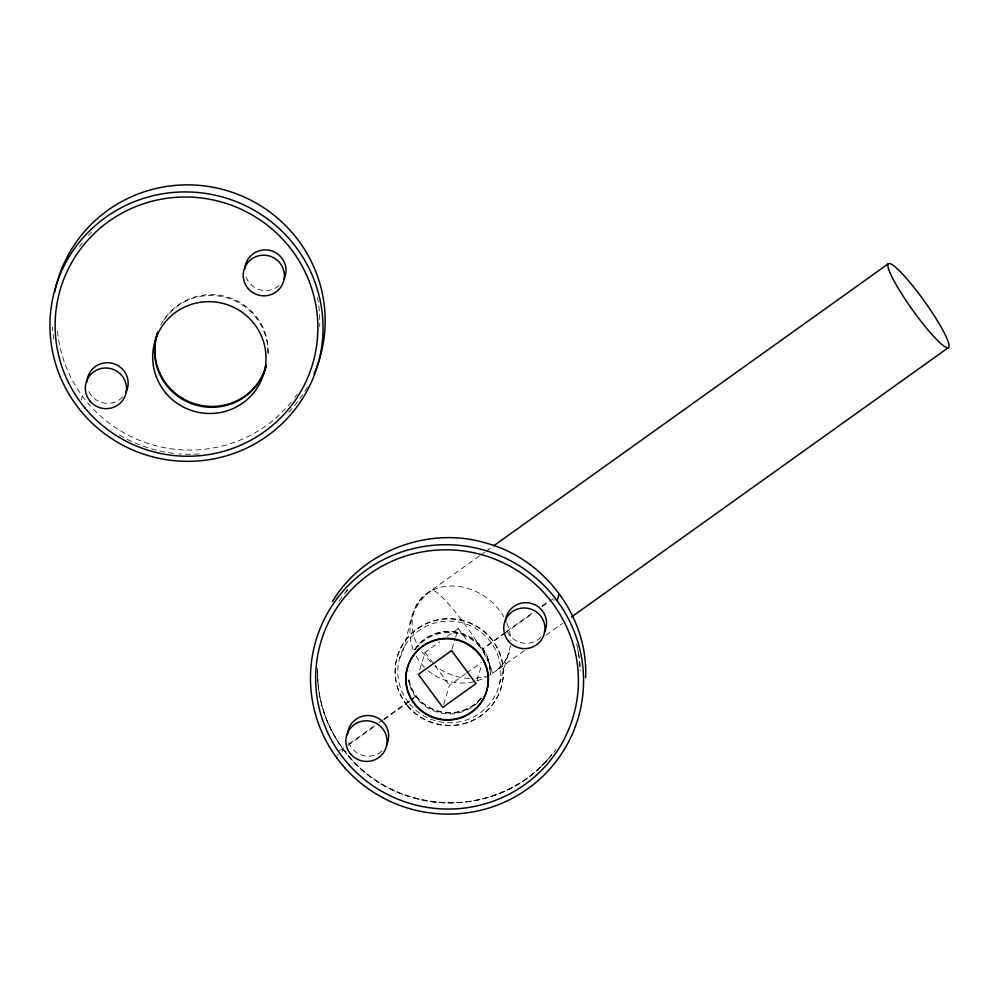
<?xml version="1.0" encoding="UTF-8"?>
<svg xmlns="http://www.w3.org/2000/svg" width="999" height="999" viewBox="0 0 999 999"><rect width="100%" height="100%" fill="white"/><g stroke="black" fill="none" stroke-linecap="round" stroke-linejoin="round"><path stroke-width="0.75" stroke-dasharray="5 3.75" d="M317.57 668.269C314.972 725.586 355.344 780.581 410.089 796.802M317.607 670.479L318.107 684.64M510.589 645.629L499.163 685.239M81.294 399.875L82.43 396.166M337.724 755.494L338.124 754.183M342.133 751.71L342.944 749.05C329.707 730.993 321.079 709.577 318.419 687.337M399.475 658.603C409.528 640.034 407.043 613.935 422.152 597.577A101.598 60.427 49 0 1 430.981 590.971A101.598 60.427 49 0 1 441.783 587.025C465.996 582.092 491.608 595.791 503.808 616.683M419.705 669.942L425.099 652.297L439.86 641.745M452.035 649.125L455.182 638.836M455.631 637.362L458.329 628.546L467.357 640.771M443.631 704.42L449.475 685.314L465.472 673.875M476.86 680.669L481.805 664.497M553.896 600.661L554.245 599.525M553.995 752.022L555.894 749.475M345.754 592.107L347.777 589.66M549.999 756.98L551.885 754.732L550.012 756.867M549.075 757.929L541.296 766.283M547.052 760.326C514.373 797.015 460.127 811.787 413.174 797.726M540.272 767.244C485.964 821.403 386.675 811.737 342.944 749.05M479.582 555.869L426.436 593.843C409.428 605.844 408.716 629.757 418.319 646.403M480.856 554.957L484.665 552.235M485.939 551.323L492.282 546.79M447.252 636.463L458.329 628.546M339.498 750.749L344.28 747.339M349.051 743.918L377.722 723.426M378.921 722.577L382.505 720.017M383.691 719.168L409.977 700.386M411.163 699.525L415.946 696.116L412.287 699.425M505.107 632.392L482.142 649.487L503.608 634.153M506.306 631.543L533.778 611.9M542.145 605.931L549.313 600.811M347.902 745.429L375.012 726.061M384.053 719.605L410.027 701.036M504.745 633.354L531.843 613.973M542.007 606.705L548.788 601.873M549.925 601.061L553.309 598.638M466.708 672.989L481.481 662.437M524.413 650.649L496.466 670.604L504.295 662.624L509.178 652.609L507.017 658.029L500.749 666.87A101.598 60.427 49 0 1 491.92 673.476A101.598 60.427 49 0 1 490.097 674.4M545.991 635.214L562.499 623.413M475.861 678.234L481.118 677.422A101.598 60.427 49 0 0 485.601 676.198M469.48 678.433C456.993 678.021 444.842 673.214 434.977 665.646M430.731 662.087L420.766 650.461M425.099 652.297L434.128 664.522M435.027 665.746L449.475 685.314M506.943 622.926L509.752 631.655L510.826 640.596M577.872 649.862L578.309 652.172M578.446 652.996L579.358 659.303M579.657 662.025L580.144 668.818M297.277 393.956A131.568 129.445 17 0 1 294.805 397.415M291.258 401.998A131.568 129.445 17 0 1 150.587 444.268A131.568 129.445 17 0 1 57.492 330.644M79.47 246.965A131.568 129.445 17 0 1 83.641 241.246M88.486 235.352A131.568 129.445 17 0 1 91.621 231.905M317.42 297.252A131.568 129.445 17 0 1 319.668 326.523M163.998 320.08A56.756 55.844 17 0 1 228.908 298.439A56.756 55.844 17 0 1 267.832 354.657M122.552 397.115A20.642 20.305 17 0 1 87.612 388.012M279.058 285.589A20.642 20.305 17 0 1 245.067 273.189M307.367 387.162A136.726 134.515 17 0 1 288.087 412.774M199.063 453.983A136.726 134.515 17 0 1 179.121 453.871M173.489 453.309A136.726 134.515 17 0 1 117.295 433.778M53.759 339.248A136.726 134.515 17 0 1 52.398 327.123M160.727 325.212A56.756 55.844 17 0 1 225.786 296.541A56.756 55.844 17 0 1 268.107 353.771M427.984 670.566A51.598 50.762 17 0 0 491.92 673.488A51.598 7.368 54.4 0 0 464.148 623.401A51.598 7.368 54.4 0 0 430.981 590.958A51.598 50.762 17 0 0 413.124 649.412M424.438 667.257A51.598 50.762 17 0 1 416.146 656.031M481.081 698.126A41.271 40.609 17 0 1 438.411 711.038A41.271 40.609 17 0 1 408.591 677.859M414.41 649.974A41.271 40.609 17 0 1 461.7 633.254A41.271 40.609 17 0 1 490.484 674.288M551.798 754.782A131.568 129.445 17 0 1 404.72 794.917A131.568 129.445 17 0 1 317.545 670.142M339.223 600.923A131.568 129.445 17 0 1 348.014 589.323M576.648 644.055A131.568 129.445 17 0 1 580.244 670.866M478.046 702.272A41.271 40.609 17 0 1 436.788 712A41.271 40.609 17 0 1 408.429 680.519M415.109 649.675A41.271 40.609 17 0 1 461.763 634.727A41.271 40.609 17 0 1 490.122 674.625M481.168 698.289A41.271 40.609 17 0 1 437.774 711.338A41.271 40.609 17 0 1 408.266 676.922M415.022 649.313A41.271 40.609 17 0 1 462.2 633.903A41.271 40.609 17 0 1 490.347 674.725M381.718 751.211A20.642 20.305 17 0 1 348.751 742.707M540.971 637.075A20.642 20.305 17 0 1 506.018 627.971M409.528 703.858A51.598 50.762 17 0 0 497.552 690.209A51.598 50.762 17 0 0 440.871 621.703A51.598 50.762 17 0 0 409.528 703.858M407.392 705.893A54.171 53.297 17 0 0 499.837 691.57A54.171 53.297 17 0 0 440.309 619.63A54.171 53.297 17 0 0 407.392 705.893M407.53 705.456A54.171 53.297 17 0 0 499.962 691.121A54.171 53.297 17 0 0 440.447 619.193A54.171 53.297 17 0 0 407.53 705.456"/><path stroke-width="1.5" d="M585.626 677.697C588.399 616.97 544.705 558.891 486.276 543.144C429.508 525.811 363.012 550.387 332.417 601.548M336.925 758.104L337.187 757.23M557.117 600.736L559.253 593.768M493.543 545.879L888.348 263.736M571.391 617.057L948.563 347.515M266.059 366.059A56.756 55.844 17 0 1 194.768 404.757A56.756 55.844 17 0 1 157.667 332.63M86.963 381.868A20.642 20.305 17 0 1 112.75 363.424A20.642 20.305 17 0 1 126.011 392.257M244.842 269.043A20.642 20.305 17 0 1 270.617 250.587A20.642 20.305 17 0 1 283.878 279.433M54.795 291.808A136.726 134.515 17 0 1 229.171 191.308A136.726 134.515 17 0 1 314.173 373.676M266.321 365.172A56.756 55.844 17 0 1 195.042 403.883A56.756 55.844 17 0 1 157.942 331.755M347.502 734.652A20.642 20.305 17 0 1 373.289 716.208A20.642 20.305 17 0 1 386.551 745.042M505.382 621.828A20.642 20.305 17 0 1 531.156 603.384A20.642 20.305 17 0 1 544.418 632.217M451.585 650.599L418.356 674.35L442.732 707.367L475.961 683.616L451.585 650.599M85.015 408.054A131.568 129.445 17 0 0 309.503 373.264A131.568 129.445 17 0 0 164.947 198.576A131.568 129.445 17 0 0 85.015 408.054M165.572 392.707A56.756 55.844 17 0 0 262.4 377.697A56.756 55.844 17 0 0 200.05 302.335A56.756 55.844 17 0 0 165.572 392.707M90.01 401.111A20.642 20.305 17 0 0 125.225 395.654A20.642 20.305 17 0 0 102.547 368.256A20.642 20.305 17 0 0 90.01 401.111M247.889 288.286A20.642 20.305 17 0 0 283.104 282.829A20.642 20.305 17 0 0 260.427 255.432A20.642 20.305 17 0 0 247.889 288.286M81.031 411.251A136.726 134.515 17 0 0 314.323 375.1A136.726 134.515 17 0 0 164.111 193.556A136.726 134.515 17 0 0 81.031 411.251M897.502 287.05A51.598 7.368 54.4 0 0 948.238 347.727A51.598 7.368 54.4 0 0 909.639 282.105A51.598 7.368 54.4 0 0 897.502 287.05M415.322 704.532A41.271 40.609 17 0 0 485.751 693.618A41.271 40.609 17 0 0 440.397 638.811A41.271 40.609 17 0 0 415.322 704.532M349.138 765.009A131.568 129.445 17 0 0 571.865 720.941A131.568 129.445 17 0 0 420.067 552.322A131.568 129.445 17 0 0 349.138 765.009M345.304 768.368A136.726 134.515 17 0 0 576.76 722.564A136.726 134.515 17 0 0 419.006 547.327A136.726 134.515 17 0 0 345.304 768.368M350.549 753.895A20.642 20.305 17 0 0 385.764 748.438A20.642 20.305 17 0 0 363.087 721.041A20.642 20.305 17 0 0 350.549 753.895M508.429 641.071A20.642 20.305 17 0 0 543.643 635.614A20.642 20.305 17 0 0 520.966 608.216A20.642 20.305 17 0 0 508.429 641.071M415.184 704.969A41.271 40.609 17 0 0 485.614 694.055A41.271 40.609 17 0 0 440.272 639.248A41.271 40.609 17 0 0 415.184 704.969"/></g></svg>
